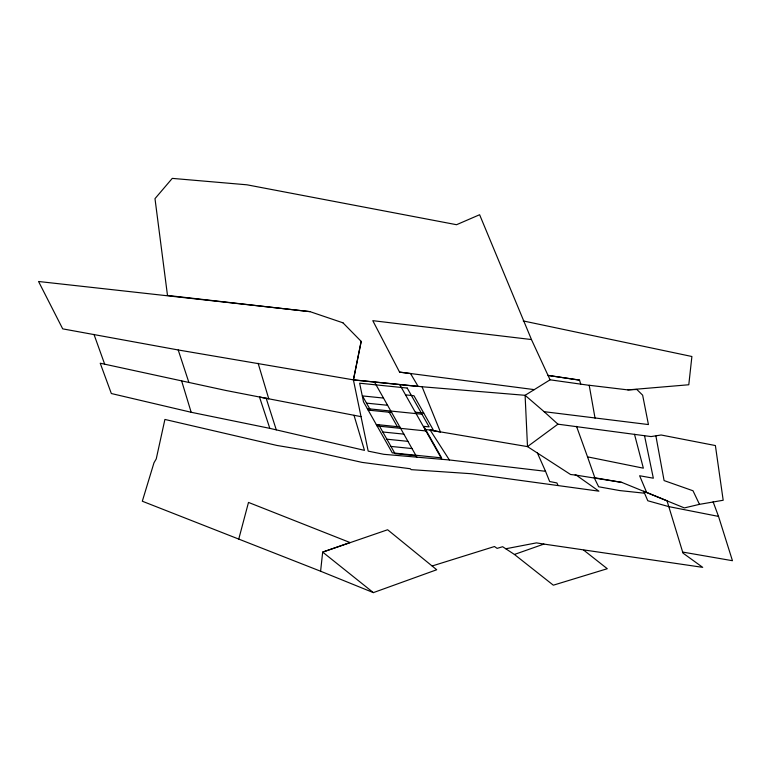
<?xml version="1.0" encoding="UTF-8"?>
<svg xmlns="http://www.w3.org/2000/svg" width="771" height="771" viewBox="0 0 771 771"><rect width="100%" height="100%" fill="white"/><g stroke="black" fill="none" stroke-linecap="round" stroke-linejoin="round"><path stroke-width="1.16" d="M320.601 571.224L322.673 552.103L387.62 529.754L436.714 569.75L373.366 592.62L320.601 571.224L142.317 501.227L153.988 462.764L156.234 458.938L164.907 419.443L276.953 445.455L313.903 451.613L362.052 462.388L410.268 468.729L411.126 469.645L471.862 473.76L598.903 491.166L576.245 475.148L570.588 474.512L527.499 446.611L430.208 430.141M361.156 341.341L353.388 379.852L368.181 451.122L383.775 454.312L449.368 459.959L545.531 471.293L549.656 481.518L556.884 482.935L558.069 485.451M238.769 539.025L248.493 502.422L350.034 542.543L322.673 552.103L373.366 592.62M575.089 474.984L621.812 482.395L684.369 507.925L699.48 504.35L723.188 500.254L715.392 445.551L661.133 434.998L651.071 436.579L557.925 424.175L527.499 446.611L525.099 395.311L550.07 379.814L589.246 385.336M432.203 565.962L494.481 546.523L497.112 548.374L502.634 546.716L514.421 554.455L543.902 544.075L702.699 567.35L682.971 553.096L667.021 500.784L643.669 491.194L647.785 500.755L668.659 506.586L718.524 516.406L732.45 560.71L682.508 552.046M505.863 548.75L536.471 542.88L543.902 544.075M627.854 389.837L636.846 389.48L642.638 395.176L648.43 424.561L544.124 411.675L525.099 395.311L422.065 386.753L353.388 379.852L178.207 349.967L62.702 328.86L38.55 281.492L309.855 311.59L342.931 322.808M405.527 394.868L413.95 395.725L433.495 430.353L425.072 429.495M383.515 398.067L362.457 395.918L370.591 410.345M366.524 403.137L387.582 405.276M415.299 412.186L423.722 413.044M367.324 408.659L421.978 414.22M368.143 410.095L391.658 412.495M376.287 424.522L399.792 426.922M377.096 425.968L426.45 430.999M382.811 431.991L403.869 434.131M386.878 439.2L407.936 441.349M390.945 446.419L412.013 448.558M416.08 455.777L395.022 453.627L378.734 424.773M644.267 493.18L619.672 490.568L598.653 486.771L594.162 477.654L621.812 482.395M309.913 311.667L167.49 295.428L154.99 198.648L172.27 178.38L246.971 184.809L456.548 224.708L479.62 214.733L531.47 339.548L372.788 320.669L399.59 372.152L410.548 373.559M399.542 372.085L534.284 389.625M579.561 380.151L548.056 375.41L579.513 380.074L580.736 384.151M354.005 415.28L364.471 450.36L269.821 428.358L259.49 397.017L361.021 416.639M576.515 426.334L587.521 456.846L643.351 468.17L634.504 434.295M258.121 363.276L268.761 398.819L225.893 390.473L100.22 363.218L111.342 393.528L191.169 412.273L269.821 428.358M523.23 320.938L691.895 356.501L688.792 384.758L627.912 389.904L589.198 385.269L595.048 418.161M583.83 550.234L607.278 568.719L553.327 585.189L514.421 554.455M544.124 411.675L557.925 424.175M342.883 322.731L361.204 341.408L353.436 379.93L418.161 386.435L410.5 373.492M449.368 459.959L430.151 430.064L440.453 432.059L422.065 386.753M399.677 384.507L441.899 459.314M374.427 381.973L416.86 457.155M389.201 412.244L397.344 426.671M699.48 504.35L693.004 490.77L664.091 480.584L655.919 436.087M531.421 339.481L550.07 379.814M537.416 453.03L545.531 471.293M646.638 492.39L639.622 475.746L653.336 478.203L644.546 435.769M713.127 501.844L718.524 516.406M93.985 334.392L104.663 364.153M587.521 456.846L594.846 477.75M178.207 349.967L188.818 382.252M266.188 398.318L276.278 429.842M181.571 380.691L191.169 412.273M407.213 388.054L359.633 383.206L363.517 401.903L392.266 452.847L441.619 457.878L423.819 426.344L429.129 426.883L407.213 388.054"/></g></svg>
